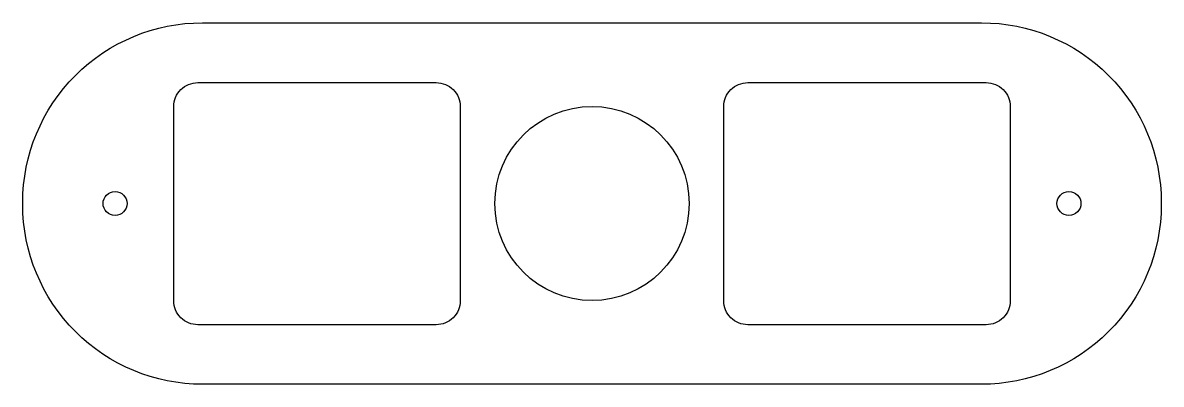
# Model space of a CAD drawing. Header units: millimetres. Extents: x 1.2 to 53.2, y -0.2 to 63.1.
# Drawn here: x 1.24 to 48.74, y -0.21 to 14.87 of the extents above.
import ezdxf

# ---------------------------------------------------------------- set-up
doc = ezdxf.new("R2010")
doc.units = ezdxf.units.MM
doc.header["$MEASUREMENT"] = 0
doc.layers.add('gasket', color=7, linetype='Continuous', true_color=0xc2ced6)

msp = doc.modelspace()

# ---------------------------------------------------------------- linework, layer by layer
at = {"layer": 'gasket'}
for points in [[(48.745, 7.289, -0.414214), (41.245, -0.211), (8.745, -0.211, -0.414214), (1.245, 7.289), (1.245, 7.369, -0.414214), (8.745, 14.869), (41.245, 14.869, -0.414214), (48.745, 7.369)], [(8.545, 12.372), (18.495, 12.372, -0.414214), (19.495, 11.372), (19.495, 3.272, -0.414214), (18.495, 2.272), (8.545, 2.272, -0.414214), (7.545, 3.272), (7.545, 11.372, -0.414214)], [(31.495, 12.372), (41.445, 12.372, -0.414214), (42.445, 11.372), (42.445, 3.272, -0.414214), (41.445, 2.272), (31.495, 2.272, -0.414214), (30.495, 3.272), (30.495, 11.372, -0.414214)]]:
    msp.add_lwpolyline(points, format="xyb", close=True, dxfattribs=at)
for centre, radius in [((24.995, 7.329), 4.05), ((5.095, 7.329), 0.5), ((44.895, 7.329), 0.5)]:
    msp.add_circle(centre, radius, dxfattribs=at)

doc.saveas('drawing.dxf')
